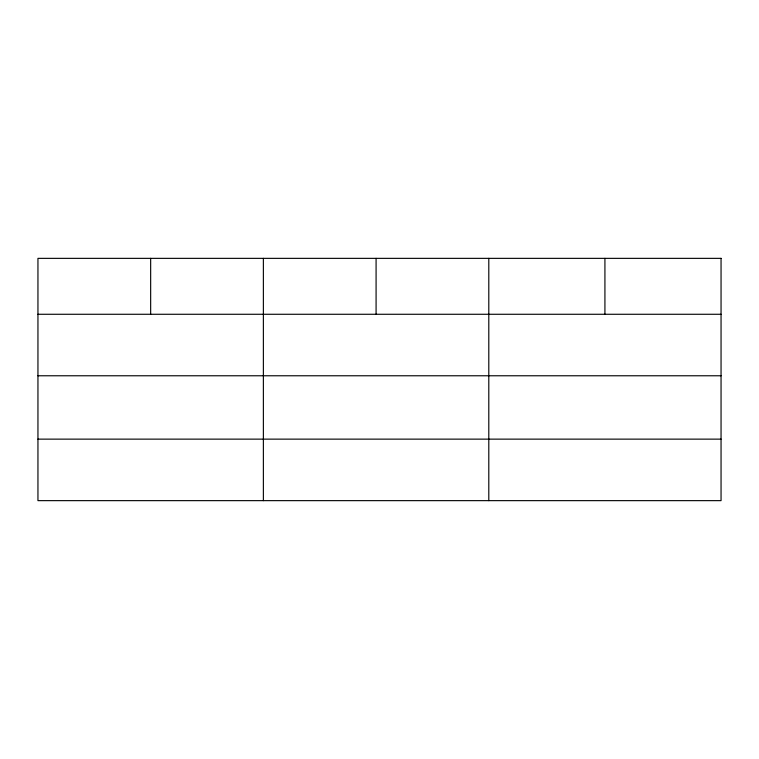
<?xml version="1.0" encoding="UTF-8"?>
<svg xmlns="http://www.w3.org/2000/svg" width="759" height="759" viewBox="0 0 759 759"><rect width="100%" height="100%" fill="white"/><g stroke="black" fill="none" stroke-linecap="round" stroke-linejoin="round"><path stroke-width="1.14" d="M37.95 314.273L721.05 314.273M37.95 375.771L721.05 375.771M37.95 439.138L721.05 439.138M604.923 258.354L604.923 314.273M488.796 258.354L488.796 500.646M376.084 258.354L376.084 314.273M263.373 258.354L263.373 500.646M150.662 258.354L150.662 314.273M721.05 258.354L37.95 258.354L37.95 500.646L721.05 500.646L721.05 258.354"/></g></svg>
